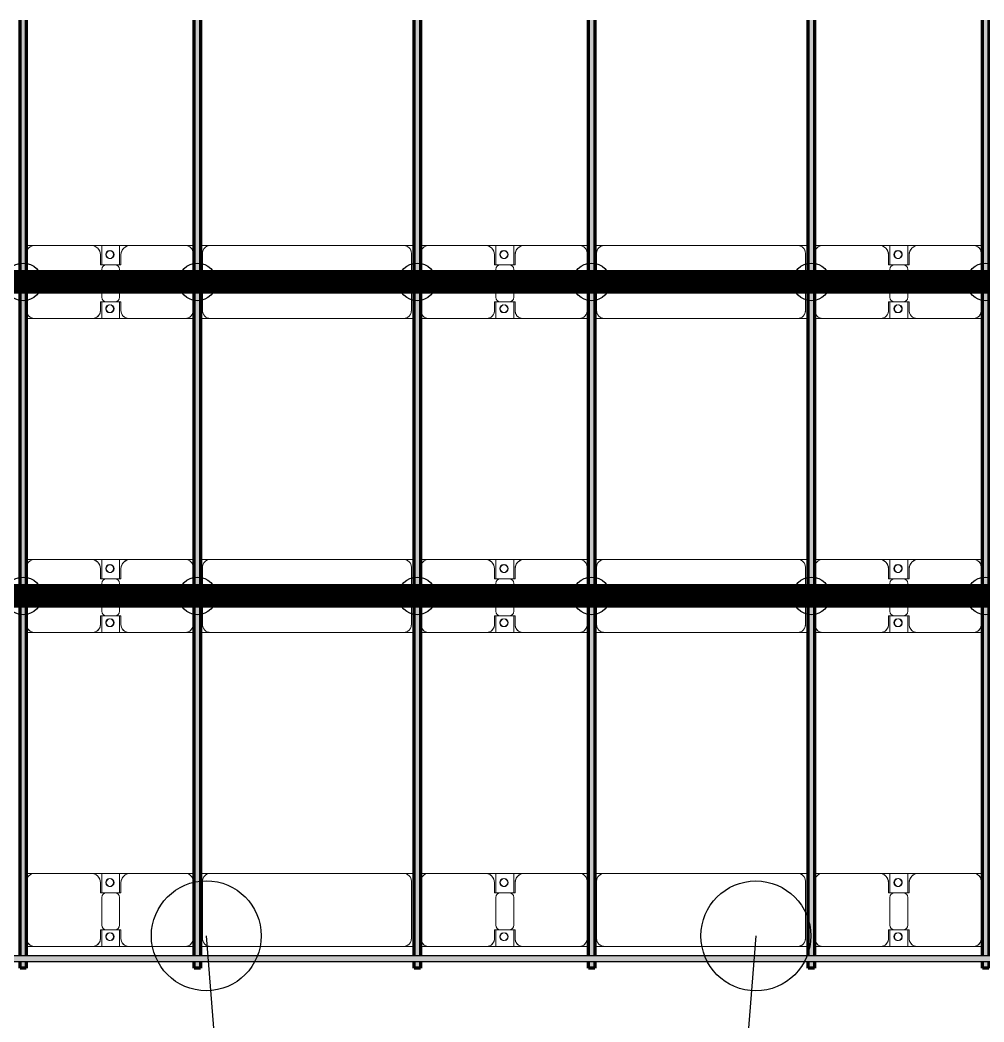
# Model space of a CAD drawing. Header units: millimetres. Extents: x -268744 to 115753, y -96240 to -10461.
# Drawn here: x -215704 to -209565, y -71030 to -64648 of the extents above; entities that cross this region are included whole.
import ezdxf

# ---------------------------------------------------------------- set-up
doc = ezdxf.new("R2010")
doc.units = ezdxf.units.MM
doc.layers.add('A-GENM', color=13, linetype='Continuous', lineweight=9)
doc.layers.add('S-BEAM', color=12, linetype='Continuous', lineweight=9)
for name, color, linetype in [('GC-BICH NEO', 6, 'Continuous'), ('GC-DAY NEO', 5, 'Continuous'), ('GC-HOP 40x60 GIA CUONG', 1, 'Continuous')]:
    doc.layers.add(name, color=color, linetype=linetype)

# ---------------------------------------------------------------- blocks, each defined once
blk = doc.blocks.new('Dai phao do pin - DẢI PHAO ĐỠ PIN-101342-KHUNG KẾT CẤU BÈ PIN 1')
at = {"layer": 'A-GENM', "color": 7}
for p, q in [((38367.6, 241.6), (38419.7, 241.6)), ((38367.6, 241.6), (38419.7, 241.6)), ((38369.7, 191.6), (38369.7, -173.4)), ((38779.7, 241.6), (38419.7, 241.6)), ((38779.7, 241.6), (38962.2, 241.6)), ((38962.2, 241.6), (38779.7, 241.6)), ((38847.8, 241.6), (39030.3, 241.6)), ((38847.8, 116.2), (38847.8, 241.6)), ((39030.3, 241.6), (38847.8, 241.6)), ((38962.2, 241.6), (38962.2, 116.2)), ((39380.3, 241.6), (39030.3, 241.6)), ((39380.3, 241.6), (39437.6, 241.6)), ((39380.3, 241.6), (39437.6, 241.6)), ((39430.3, -173.4), (39430.3, 191.6)), ((39477.6, 241.6), (39539.7, 241.6)), ((39477.6, 241.6), (39539.7, 241.6)), ((39489.7, 191.6), (39489.7, -173.4)), ((40770.3, 241.6), (39539.7, 241.6)), ((40770.3, 241.6), (40837.6, 241.6)), ((40770.3, 241.6), (40837.6, 241.6)), ((40820.3, -173.4), (40820.3, 191.6)), ((40877.6, 241.6), (40929.7, 241.6)), ((40877.6, 241.6), (40929.7, 241.6)), ((40879.7, 191.6), (40879.7, -173.4)), ((41289.7, 241.6), (40929.7, 241.6)), ((41289.7, 241.6), (41472.2, 241.6)), ((41472.2, 241.6), (41289.7, 241.6)), ((41357.8, 241.6), (41540.3, 241.6)), ((41357.8, 116.2), (41357.8, 241.6)), ((41540.3, 241.6), (41357.8, 241.6)), ((41472.2, 241.6), (41472.2, 116.2)), ((41890.3, 241.6), (41540.3, 241.6)), ((41890.3, 241.6), (41947.6, 241.6)), ((41890.3, 241.6), (41947.6, 241.6)), ((41940.3, -173.4), (41940.3, 191.6)), ((41987.6, 241.6), (42049.7, 241.6)), ((41987.6, 241.6), (42049.7, 241.6)), ((41999.7, 191.6), (41999.7, -173.4)), ((43280.3, 241.6), (42049.7, 241.6)), ((43280.3, 241.6), (43347.6, 241.6)), ((43280.3, 241.6), (43347.6, 241.6)), ((43330.3, -173.4), (43330.3, 191.6)), ((43387.6, 241.6), (43439.7, 241.6)), ((43387.6, 241.6), (43439.7, 241.6)), ((43389.7, 191.6), (43389.7, -173.4)), ((43799.7, 241.6), (43439.7, 241.6)), ((43799.7, 241.6), (43982.2, 241.6)), ((43982.2, 241.6), (43799.7, 241.6)), ((43867.8, 241.6), (44050.3, 241.6)), ((43867.8, 116.2), (43867.8, 241.6)), ((44050.3, 241.6), (43867.8, 241.6)), ((43982.2, 241.6), (43982.2, 116.2)), ((44400.3, 241.6), (44050.3, 241.6)), ((44400.3, 241.6), (44457.6, 241.6)), ((44400.3, 241.6), (44457.6, 241.6)), ((44450.3, -173.4), (44450.3, 191.6)), ((38839.7, 118.2), (38839.7, 181.6)), ((38970.3, 181.6), (38970.3, 118.2)), ((41349.7, 118.2), (41349.7, 181.6)), ((41480.3, 181.6), (41480.3, 118.2)), ((43859.7, 118.2), (43859.7, 181.6)), ((43990.3, 181.6), (43990.3, 118.2)), ((38932.2, 118.2), (38839.7, 118.2)), ((38847.8, 88.2), (38847.8, -88.2)), ((38970.3, 118.2), (38877.8, 118.2)), ((38962.2, -88.2), (38962.2, 88.2)), ((41442.2, 118.2), (41349.7, 118.2)), ((41357.8, 88.2), (41357.8, -88.2)), ((41480.3, 118.2), (41387.8, 118.2)), ((41472.2, -88.2), (41472.2, 88.2)), ((43952.2, 118.2), (43859.7, 118.2)), ((43867.8, 88.2), (43867.8, -88.2)), ((43990.3, 118.2), (43897.8, 118.2)), ((43982.2, -88.2), (43982.2, 88.2)), ((38839.7, -173.4), (38839.7, -118.2)), ((38839.7, -118.2), (38932.2, -118.2)), ((38847.8, -223.4), (38847.8, -116.2)), ((38877.8, -118.2), (38970.3, -118.2)), ((38962.2, -116.2), (38962.2, -223.4)), ((38970.3, -118.2), (38970.3, -173.4)), ((41349.7, -173.4), (41349.7, -118.2)), ((41349.7, -118.2), (41442.2, -118.2)), ((41357.8, -223.4), (41357.8, -116.2)), ((41387.8, -118.2), (41480.3, -118.2)), ((41472.2, -116.2), (41472.2, -223.4)), ((41480.3, -118.2), (41480.3, -173.4)), ((43859.7, -173.4), (43859.7, -118.2)), ((43859.7, -118.2), (43952.2, -118.2)), ((43867.8, -223.4), (43867.8, -116.2)), ((43897.8, -118.2), (43990.3, -118.2)), ((43982.2, -116.2), (43982.2, -223.4)), ((43990.3, -118.2), (43990.3, -173.4)), ((38419.7, -223.4), (38367.6, -223.4)), ((38419.7, -223.4), (38367.6, -223.4)), ((38419.7, -223.4), (38789.7, -223.4)), ((38962.2, -223.4), (38789.7, -223.4)), ((38789.7, -223.4), (38962.2, -223.4)), ((39020.3, -223.4), (38847.8, -223.4)), ((38847.8, -223.4), (39020.3, -223.4)), ((39020.3, -223.4), (39380.3, -223.4)), ((39437.6, -223.4), (39380.3, -223.4)), ((39437.6, -223.4), (39380.3, -223.4)), ((39539.7, -223.4), (39477.6, -223.4)), ((39539.7, -223.4), (39477.6, -223.4)), ((39539.7, -223.4), (40770.3, -223.4)), ((40837.6, -223.4), (40770.3, -223.4)), ((40837.6, -223.4), (40770.3, -223.4)), ((40929.7, -223.4), (40877.6, -223.4)), ((40929.7, -223.4), (40877.6, -223.4)), ((40929.7, -223.4), (41299.7, -223.4)), ((41472.2, -223.4), (41299.7, -223.4)), ((41299.7, -223.4), (41472.2, -223.4)), ((41530.3, -223.4), (41357.8, -223.4)), ((41357.8, -223.4), (41530.3, -223.4)), ((41530.3, -223.4), (41890.3, -223.4)), ((41947.6, -223.4), (41890.3, -223.4)), ((41947.6, -223.4), (41890.3, -223.4)), ((42049.7, -223.4), (41987.6, -223.4)), ((42049.7, -223.4), (41987.6, -223.4)), ((42049.7, -223.4), (43280.3, -223.4)), ((43347.6, -223.4), (43280.3, -223.4)), ((43347.6, -223.4), (43280.3, -223.4)), ((43439.7, -223.4), (43387.6, -223.4)), ((43439.7, -223.4), (43387.6, -223.4)), ((43439.7, -223.4), (43809.7, -223.4)), ((43982.2, -223.4), (43809.7, -223.4)), ((43809.7, -223.4), (43982.2, -223.4)), ((44040.3, -223.4), (43867.8, -223.4)), ((43867.8, -223.4), (44040.3, -223.4)), ((44040.3, -223.4), (44400.3, -223.4)), ((44457.6, -223.4), (44400.3, -223.4)), ((44457.6, -223.4), (44400.3, -223.4))]:
    blk.add_line(p, q, dxfattribs=at)
for centre, radius, start, end in [((38419.7, 191.6), 50, 90, 180), ((38419.7, 191.6), 50, 105, 180), ((38779.7, 181.6), 60, 360, 90), ((38779.7, 181.6), 60, 360, 60), ((38898.6, 183.2), 25, 360, 180), ((38898.6, 183.2), 25, 0, 165), ((38901.4, 183.2), 25, 360, 180), ((38901.4, 183.2), 25, 90, 180), ((38901.4, 183.2), 25, 15, 75), ((39030.3, 181.6), 60, 90, 180), ((39030.3, 181.6), 60, 120, 180), ((39380.3, 191.6), 50, 0, 90), ((39380.3, 191.6), 50, 0, 75), ((39539.7, 191.6), 50, 90, 180), ((39539.7, 191.6), 50, 150, 180), ((39539.7, 191.6), 50, 105, 135), ((40770.3, 191.6), 50, 0, 90), ((40770.3, 191.6), 50, 60, 90), ((40770.3, 191.6), 50, 15, 30), ((40929.7, 191.6), 50, 90, 180), ((40929.7, 191.6), 50, 105, 180), ((41289.7, 181.6), 60, 0, 90), ((41289.7, 181.6), 60, 0, 60), ((41408.6, 183.2), 25, 0, 180), ((41408.6, 183.2), 25, 0, 165), ((41411.4, 183.2), 25, 360, 180), ((41411.4, 183.2), 25, 90, 180), ((41411.4, 183.2), 25, 15, 75), ((41540.3, 181.6), 60, 90, 180), ((41540.3, 181.6), 60, 120, 180), ((41890.3, 191.6), 50, 0, 90), ((41890.3, 191.6), 50, 0, 75), ((42049.7, 191.6), 50, 90, 180), ((42049.7, 191.6), 50, 150, 180), ((42049.7, 191.6), 50, 105, 135), ((43280.3, 191.6), 50, 0, 90), ((43280.3, 191.6), 50, 60, 90), ((43280.3, 191.6), 50, 15, 30), ((43439.7, 191.6), 50, 90, 180), ((43439.7, 191.6), 50, 105, 180), ((43799.7, 181.6), 60, 360, 90), ((43799.7, 181.6), 60, 360, 60), ((43918.6, 183.2), 25, 360, 180), ((43918.6, 183.2), 25, 360, 165), ((43921.4, 183.2), 25, 360, 180), ((43921.4, 183.2), 25, 90, 180), ((43921.4, 183.2), 25, 15, 75), ((44050.3, 181.6), 60, 90, 180), ((44050.3, 181.6), 60, 120, 180), ((44400.3, 191.6), 50, 0, 90), ((44400.3, 191.6), 50, 0, 75), ((38898.6, 183.2), 25, 180, 0), ((38901.4, 183.2), 25, 180, 360), ((38901.4, 183.2), 25, 180, 300), ((38898.6, 183.2), 25, 210, 0), ((38901.4, 183.2), 25, 330, 345), ((41408.6, 183.2), 25, 180, 360), ((41411.4, 183.2), 25, 180, 0), ((41411.4, 183.2), 25, 180, 300), ((41408.6, 183.2), 25, 210, 0), ((41411.4, 183.2), 25, 330, 345), ((43918.6, 183.2), 25, 180, 360), ((43921.4, 183.2), 25, 180, 360), ((43921.4, 183.2), 25, 180, 300), ((43918.6, 183.2), 25, 210, 360), ((43921.4, 183.2), 25, 330, 345), ((38877.8, 88.2), 30, 90, 180), ((38932.2, 88.2), 30, 0, 90), ((41387.8, 88.2), 30, 90, 180), ((41442.2, 88.2), 30, 0, 90), ((43897.8, 88.2), 30, 90, 180), ((43952.2, 88.2), 30, 0, 90), ((38877.8, -88.2), 30, 180, 270), ((38932.2, -88.2), 30, 270, 0), ((41387.8, -88.2), 30, 180, 270), ((41442.2, -88.2), 30, 270, 360), ((43897.8, -88.2), 30, 180, 270), ((43952.2, -88.2), 30, 270, 0), ((38419.7, -173.4), 50, 180, 270), ((38419.7, -173.4), 50, 180, 255), ((38789.7, -173.4), 50, 270, 360), ((38789.7, -173.4), 50, 285.29356, 360), ((38898.6, -161.8), 25, 0, 180), ((38898.6, -161.8), 25, 180, 0), ((38898.6, -161.8), 25, 105, 165), ((38898.6, -161.8), 25, 195, 0), ((38901.4, -161.8), 25, 360, 180), ((38901.4, -161.8), 25, 105, 180), ((38901.4, -161.8), 25, 180, 0), ((38901.4, -161.8), 25, 180, 270), ((38898.6, -161.8), 25, 0, 75), ((38901.4, -161.8), 25, 15, 75), ((38901.4, -161.8), 25, 285, 345), ((39020.3, -173.4), 50, 180, 270), ((39020.3, -173.4), 50, 180, 255), ((39380.3, -173.4), 50, 270, 0), ((39380.3, -173.4), 50, 285, 0), ((39539.7, -173.4), 50, 180, 270), ((39539.7, -173.4), 50, 180, 210), ((40770.3, -173.4), 50, 270, 360), ((40770.3, -173.4), 50, 330, 360), ((40929.7, -173.4), 50, 180, 270), ((40929.7, -173.4), 50, 180, 255), ((41299.7, -173.4), 50, 270, 0), ((41299.7, -173.4), 50, 285, 0), ((41408.6, -161.8), 25, 360, 180), ((41408.6, -161.8), 25, 180, 360), ((41408.6, -161.8), 25, 105, 165), ((41408.6, -161.8), 25, 195, 360), ((41411.4, -161.8), 25, 360, 180), ((41411.4, -161.8), 25, 105, 180), ((41411.4, -161.8), 25, 180, 360), ((41411.4, -161.8), 25, 180, 270), ((41408.6, -161.8), 25, 360, 75), ((41411.4, -161.8), 25, 15, 75), ((41411.4, -161.8), 25, 285, 345), ((41530.3, -173.4), 50, 180, 270), ((41530.3, -173.4), 50, 180, 255), ((41890.3, -173.4), 50, 270, 0), ((41890.3, -173.4), 50, 285, 0), ((42049.7, -173.4), 50, 180, 270), ((42049.7, -173.4), 50, 180, 210), ((43280.3, -173.4), 50, 270, 0), ((43280.3, -173.4), 50, 330, 360), ((43439.7, -173.4), 50, 180, 270), ((43439.7, -173.4), 50, 180, 255), ((43809.7, -173.4), 50, 270, 360), ((43809.7, -173.4), 50, 285, 0), ((43918.6, -161.8), 25, 0, 180), ((43918.6, -161.8), 25, 180, 0), ((43918.6, -161.8), 25, 105, 165), ((43918.6, -161.8), 25, 195, 0), ((43921.4, -161.8), 25, 0, 180), ((43921.4, -161.8), 25, 105, 180), ((43921.4, -161.8), 25, 180, 0), ((43921.4, -161.8), 25, 180, 270), ((43918.6, -161.8), 25, 0, 75), ((43921.4, -161.8), 25, 15, 75), ((43921.4, -161.8), 25, 285, 345), ((44040.3, -173.4), 50, 180, 270), ((44040.3, -173.4), 50, 180, 255), ((44400.3, -173.4), 50, 270, 360), ((44400.3, -173.4), 50, 285, 360), ((39539.7, -173.4), 50, 240, 270), ((40770.3, -173.4), 50, 285, 300), ((42049.7, -173.4), 50, 240, 270), ((43280.3, -173.4), 50, 285, 300)]:
    blk.add_arc(centre, radius, start, end, dxfattribs=at)
blk = doc.blocks.new('Dai phao do pin - DẢI PHAO ĐỠ PIN-V3-KHUNG KẾT CẤU BÈ PIN 1')
at = {"layer": 'A-GENM', "color": 7}
for p, q in [((38367.6, 241.6), (38419.7, 241.6)), ((38367.6, 241.6), (38419.7, 241.6)), ((38369.7, 191.6), (38369.7, -173.4)), ((38779.7, 241.6), (38419.7, 241.6)), ((38779.7, 241.6), (38962.2, 241.6)), ((38962.2, 241.6), (38779.7, 241.6)), ((38847.8, 241.6), (39030.3, 241.6)), ((38847.8, 116.2), (38847.8, 241.6)), ((39030.3, 241.6), (38847.8, 241.6)), ((38962.2, 241.6), (38962.2, 116.2)), ((39380.3, 241.6), (39030.3, 241.6)), ((39380.3, 241.6), (39437.6, 241.6)), ((39380.3, 241.6), (39437.6, 241.6)), ((39430.3, -173.4), (39430.3, 191.6)), ((39477.6, 241.6), (39539.7, 241.6)), ((39477.6, 241.6), (39539.7, 241.6)), ((39489.7, 191.6), (39489.7, -173.4)), ((40770.3, 241.6), (39539.7, 241.6)), ((40770.3, 241.6), (40837.6, 241.6)), ((40770.3, 241.6), (40837.6, 241.6)), ((40820.3, -173.4), (40820.3, 191.6)), ((40877.6, 241.6), (40929.7, 241.6)), ((40877.6, 241.6), (40929.7, 241.6)), ((40879.7, 191.6), (40879.7, -173.4)), ((41289.7, 241.6), (40929.7, 241.6)), ((41289.7, 241.6), (41472.2, 241.6)), ((41472.2, 241.6), (41289.7, 241.6)), ((41357.8, 241.6), (41540.3, 241.6)), ((41357.8, 116.2), (41357.8, 241.6)), ((41540.3, 241.6), (41357.8, 241.6)), ((41472.2, 241.6), (41472.2, 116.2)), ((41890.3, 241.6), (41540.3, 241.6)), ((41890.3, 241.6), (41947.6, 241.6)), ((41890.3, 241.6), (41947.6, 241.6)), ((41940.3, -173.4), (41940.3, 191.6)), ((41987.6, 241.6), (42049.7, 241.6)), ((41987.6, 241.6), (42049.7, 241.6)), ((41999.7, 191.6), (41999.7, -173.4)), ((43280.3, 241.6), (42049.7, 241.6)), ((43280.3, 241.6), (43347.6, 241.6)), ((43280.3, 241.6), (43347.6, 241.6)), ((43330.3, -173.4), (43330.3, 191.6)), ((43387.6, 241.6), (43439.7, 241.6)), ((43387.6, 241.6), (43439.7, 241.6)), ((43389.7, 191.6), (43389.7, -173.4)), ((43799.7, 241.6), (43439.7, 241.6)), ((43799.7, 241.6), (43982.2, 241.6)), ((43982.2, 241.6), (43799.7, 241.6)), ((43867.8, 241.6), (44050.3, 241.6)), ((43867.8, 116.2), (43867.8, 241.6)), ((44050.3, 241.6), (43867.8, 241.6)), ((43982.2, 241.6), (43982.2, 116.2)), ((44400.3, 241.6), (44050.3, 241.6)), ((44400.3, 241.6), (44457.6, 241.6)), ((44400.3, 241.6), (44457.6, 241.6)), ((44450.3, -173.4), (44450.3, 191.6)), ((38839.7, 118.2), (38839.7, 181.6)), ((38970.3, 181.6), (38970.3, 118.2)), ((41349.7, 118.2), (41349.7, 181.6)), ((41480.3, 181.6), (41480.3, 118.2)), ((43859.7, 118.2), (43859.7, 181.6)), ((43990.3, 181.6), (43990.3, 118.2)), ((38932.2, 118.2), (38839.7, 118.2)), ((38847.8, 88.2), (38847.8, -88.2)), ((38970.3, 118.2), (38877.8, 118.2)), ((38962.2, -88.2), (38962.2, 88.2)), ((41442.2, 118.2), (41349.7, 118.2)), ((41357.8, 88.2), (41357.8, -88.2)), ((41480.3, 118.2), (41387.8, 118.2)), ((41472.2, -88.2), (41472.2, 88.2)), ((43952.2, 118.2), (43859.7, 118.2)), ((43867.8, 88.2), (43867.8, -88.2)), ((43990.3, 118.2), (43897.8, 118.2)), ((43982.2, -88.2), (43982.2, 88.2)), ((38839.7, -173.4), (38839.7, -118.2)), ((38839.7, -118.2), (38932.2, -118.2)), ((38847.8, -223.4), (38847.8, -116.2)), ((38877.8, -118.2), (38970.3, -118.2)), ((38962.2, -116.2), (38962.2, -223.4)), ((38970.3, -118.2), (38970.3, -173.4)), ((41349.7, -173.4), (41349.7, -118.2)), ((41349.7, -118.2), (41442.2, -118.2)), ((41357.8, -223.4), (41357.8, -116.2)), ((41387.8, -118.2), (41480.3, -118.2)), ((41472.2, -116.2), (41472.2, -223.4)), ((41480.3, -118.2), (41480.3, -173.4)), ((43859.7, -173.4), (43859.7, -118.2)), ((43859.7, -118.2), (43952.2, -118.2)), ((43867.8, -223.4), (43867.8, -116.2)), ((43897.8, -118.2), (43990.3, -118.2)), ((43982.2, -116.2), (43982.2, -223.4)), ((43990.3, -118.2), (43990.3, -173.4)), ((38419.7, -223.4), (38367.6, -223.4)), ((38419.7, -223.4), (38367.6, -223.4)), ((38419.7, -223.4), (38789.7, -223.4)), ((38962.2, -223.4), (38789.7, -223.4)), ((38789.7, -223.4), (38962.2, -223.4)), ((39020.3, -223.4), (38847.8, -223.4)), ((38847.8, -223.4), (39020.3, -223.4)), ((39020.3, -223.4), (39380.3, -223.4)), ((39437.6, -223.4), (39380.3, -223.4)), ((39437.6, -223.4), (39380.3, -223.4)), ((39539.7, -223.4), (39477.6, -223.4)), ((39539.7, -223.4), (39477.6, -223.4)), ((39539.7, -223.4), (40770.3, -223.4)), ((40837.6, -223.4), (40770.3, -223.4)), ((40837.6, -223.4), (40770.3, -223.4)), ((40929.7, -223.4), (40877.6, -223.4)), ((40929.7, -223.4), (40877.6, -223.4)), ((40929.7, -223.4), (41299.7, -223.4)), ((41472.2, -223.4), (41299.7, -223.4)), ((41299.7, -223.4), (41472.2, -223.4)), ((41530.3, -223.4), (41357.8, -223.4)), ((41357.8, -223.4), (41530.3, -223.4)), ((41530.3, -223.4), (41890.3, -223.4)), ((41947.6, -223.4), (41890.3, -223.4)), ((41947.6, -223.4), (41890.3, -223.4)), ((42049.7, -223.4), (41987.6, -223.4)), ((42049.7, -223.4), (41987.6, -223.4)), ((42049.7, -223.4), (43280.3, -223.4)), ((43347.6, -223.4), (43280.3, -223.4)), ((43347.6, -223.4), (43280.3, -223.4)), ((43439.7, -223.4), (43387.6, -223.4)), ((43439.7, -223.4), (43387.6, -223.4)), ((43439.7, -223.4), (43809.7, -223.4)), ((43982.2, -223.4), (43809.7, -223.4)), ((43809.7, -223.4), (43982.2, -223.4)), ((44040.3, -223.4), (43867.8, -223.4)), ((43867.8, -223.4), (44040.3, -223.4)), ((44040.3, -223.4), (44400.3, -223.4)), ((44457.6, -223.4), (44400.3, -223.4)), ((44457.6, -223.4), (44400.3, -223.4))]:
    blk.add_line(p, q, dxfattribs=at)
for centre, radius, start, end in [((38419.7, 191.6), 50, 90, 180), ((38419.7, 191.6), 50, 105, 180), ((38779.7, 181.6), 60, 360, 90), ((38779.7, 181.6), 60, 360, 60), ((38898.6, 183.2), 25, 360, 180), ((38898.6, 183.2), 25, 0, 165), ((38901.4, 183.2), 25, 360, 180), ((38901.4, 183.2), 25, 90, 180), ((38901.4, 183.2), 25, 15, 75), ((39030.3, 181.6), 60, 90, 180), ((39030.3, 181.6), 60, 120, 180), ((39380.3, 191.6), 50, 0, 90), ((39380.3, 191.6), 50, 0, 75), ((39539.7, 191.6), 50, 90, 180), ((39539.7, 191.6), 50, 150, 180), ((39539.7, 191.6), 50, 105, 135), ((40770.3, 191.6), 50, 0, 90), ((40770.3, 191.6), 50, 60, 90), ((40770.3, 191.6), 50, 15, 30), ((40929.7, 191.6), 50, 90, 180), ((40929.7, 191.6), 50, 105, 180), ((41289.7, 181.6), 60, 0, 90), ((41289.7, 181.6), 60, 0, 60), ((41408.6, 183.2), 25, 0, 180), ((41408.6, 183.2), 25, 0, 165), ((41411.4, 183.2), 25, 360, 180), ((41411.4, 183.2), 25, 90, 180), ((41411.4, 183.2), 25, 15, 75), ((41540.3, 181.6), 60, 90, 180), ((41540.3, 181.6), 60, 120, 180), ((41890.3, 191.6), 50, 0, 90), ((41890.3, 191.6), 50, 0, 75), ((42049.7, 191.6), 50, 90, 180), ((42049.7, 191.6), 50, 150, 180), ((42049.7, 191.6), 50, 105, 135), ((43280.3, 191.6), 50, 0, 90), ((43280.3, 191.6), 50, 60, 90), ((43280.3, 191.6), 50, 15, 30), ((43439.7, 191.6), 50, 90, 180), ((43439.7, 191.6), 50, 105, 180), ((43799.7, 181.6), 60, 360, 90), ((43799.7, 181.6), 60, 360, 60), ((43918.6, 183.2), 25, 360, 180), ((43918.6, 183.2), 25, 360, 165), ((43921.4, 183.2), 25, 360, 180), ((43921.4, 183.2), 25, 90, 180), ((43921.4, 183.2), 25, 15, 75), ((44050.3, 181.6), 60, 90, 180), ((44050.3, 181.6), 60, 120, 180), ((44400.3, 191.6), 50, 0, 90), ((44400.3, 191.6), 50, 0, 75), ((38898.6, 183.2), 25, 180, 0), ((38901.4, 183.2), 25, 180, 360), ((38901.4, 183.2), 25, 180, 300), ((38898.6, 183.2), 25, 210, 0), ((38901.4, 183.2), 25, 330, 345), ((41408.6, 183.2), 25, 180, 360), ((41411.4, 183.2), 25, 180, 0), ((41411.4, 183.2), 25, 180, 300), ((41408.6, 183.2), 25, 210, 0), ((41411.4, 183.2), 25, 330, 345), ((43918.6, 183.2), 25, 180, 360), ((43921.4, 183.2), 25, 180, 360), ((43921.4, 183.2), 25, 180, 300), ((43918.6, 183.2), 25, 210, 360), ((43921.4, 183.2), 25, 330, 345), ((38877.8, 88.2), 30, 90, 180), ((38932.2, 88.2), 30, 0, 90), ((41387.8, 88.2), 30, 90, 180), ((41442.2, 88.2), 30, 0, 90), ((43897.8, 88.2), 30, 90, 180), ((43952.2, 88.2), 30, 0, 90), ((38877.8, -88.2), 30, 180, 270), ((38932.2, -88.2), 30, 270, 0), ((41387.8, -88.2), 30, 180, 270), ((41442.2, -88.2), 30, 270, 360), ((43897.8, -88.2), 30, 180, 270), ((43952.2, -88.2), 30, 270, 0), ((38419.7, -173.4), 50, 180, 270), ((38419.7, -173.4), 50, 180, 255), ((38789.7, -173.4), 50, 270, 360), ((38789.7, -173.4), 50, 285.29356, 360), ((38898.6, -161.8), 25, 0, 180), ((38898.6, -161.8), 25, 180, 0), ((38898.6, -161.8), 25, 105, 165), ((38898.6, -161.8), 25, 195, 0), ((38901.4, -161.8), 25, 360, 180), ((38901.4, -161.8), 25, 105, 180), ((38901.4, -161.8), 25, 180, 0), ((38901.4, -161.8), 25, 180, 270), ((38898.6, -161.8), 25, 0, 75), ((38901.4, -161.8), 25, 15, 75), ((38901.4, -161.8), 25, 285, 345), ((39020.3, -173.4), 50, 180, 270), ((39020.3, -173.4), 50, 180, 255), ((39380.3, -173.4), 50, 270, 0), ((39380.3, -173.4), 50, 285, 0), ((39539.7, -173.4), 50, 180, 270), ((39539.7, -173.4), 50, 180, 210), ((40770.3, -173.4), 50, 270, 360), ((40770.3, -173.4), 50, 330, 360), ((40929.7, -173.4), 50, 180, 270), ((40929.7, -173.4), 50, 180, 255), ((41299.7, -173.4), 50, 270, 0), ((41299.7, -173.4), 50, 285, 0), ((41408.6, -161.8), 25, 360, 180), ((41408.6, -161.8), 25, 180, 360), ((41408.6, -161.8), 25, 105, 165), ((41408.6, -161.8), 25, 195, 360), ((41411.4, -161.8), 25, 360, 180), ((41411.4, -161.8), 25, 105, 180), ((41411.4, -161.8), 25, 180, 360), ((41411.4, -161.8), 25, 180, 270), ((41408.6, -161.8), 25, 360, 75), ((41411.4, -161.8), 25, 15, 75), ((41411.4, -161.8), 25, 285, 345), ((41530.3, -173.4), 50, 180, 270), ((41530.3, -173.4), 50, 180, 255), ((41890.3, -173.4), 50, 270, 0), ((41890.3, -173.4), 50, 285, 0), ((42049.7, -173.4), 50, 180, 270), ((42049.7, -173.4), 50, 180, 210), ((43280.3, -173.4), 50, 270, 0), ((43280.3, -173.4), 50, 330, 360), ((43439.7, -173.4), 50, 180, 270), ((43439.7, -173.4), 50, 180, 255), ((43809.7, -173.4), 50, 270, 360), ((43809.7, -173.4), 50, 285, 0), ((43918.6, -161.8), 25, 0, 180), ((43918.6, -161.8), 25, 180, 0), ((43918.6, -161.8), 25, 105, 165), ((43918.6, -161.8), 25, 195, 0), ((43921.4, -161.8), 25, 0, 180), ((43921.4, -161.8), 25, 105, 180), ((43921.4, -161.8), 25, 180, 0), ((43921.4, -161.8), 25, 180, 270), ((43918.6, -161.8), 25, 0, 75), ((43921.4, -161.8), 25, 15, 75), ((43921.4, -161.8), 25, 285, 345), ((44040.3, -173.4), 50, 180, 270), ((44040.3, -173.4), 50, 180, 255), ((44400.3, -173.4), 50, 270, 360), ((44400.3, -173.4), 50, 285, 360), ((39539.7, -173.4), 50, 240, 270), ((40770.3, -173.4), 50, 285, 300), ((42049.7, -173.4), 50, 240, 270), ((43280.3, -173.4), 50, 285, 300)]:
    blk.add_arc(centre, radius, start, end, dxfattribs=at)
blk = doc.blocks.new('Dai phao do pin - DẢI PHAO ĐỠ PIN-V4-KHUNG KẾT CẤU BÈ PIN 1')
at = {"layer": 'A-GENM', "color": 7}
for p, q in [((38367.6, 241.6), (38419.7, 241.6)), ((38367.6, 241.6), (38419.7, 241.6)), ((38369.7, 191.6), (38369.7, -173.4)), ((38779.7, 241.6), (38419.7, 241.6)), ((38779.7, 241.6), (38962.2, 241.6)), ((38962.2, 241.6), (38779.7, 241.6)), ((38847.8, 241.6), (39030.3, 241.6)), ((38847.8, 116.2), (38847.8, 241.6)), ((39030.3, 241.6), (38847.8, 241.6)), ((38962.2, 241.6), (38962.2, 116.2)), ((39380.3, 241.6), (39030.3, 241.6)), ((39380.3, 241.6), (39437.6, 241.6)), ((39380.3, 241.6), (39437.6, 241.6)), ((39430.3, -173.4), (39430.3, 191.6)), ((39477.6, 241.6), (39539.7, 241.6)), ((39477.6, 241.6), (39539.7, 241.6)), ((39489.7, 191.6), (39489.7, -173.4)), ((40770.3, 241.6), (39539.7, 241.6)), ((40770.3, 241.6), (40837.6, 241.6)), ((40770.3, 241.6), (40837.6, 241.6)), ((40820.3, -173.4), (40820.3, 191.6)), ((40877.6, 241.6), (40929.7, 241.6)), ((40877.6, 241.6), (40929.7, 241.6)), ((40879.7, 191.6), (40879.7, -173.4)), ((41289.7, 241.6), (40929.7, 241.6)), ((41289.7, 241.6), (41472.2, 241.6)), ((41472.2, 241.6), (41289.7, 241.6)), ((41357.8, 241.6), (41540.3, 241.6)), ((41357.8, 116.2), (41357.8, 241.6)), ((41540.3, 241.6), (41357.8, 241.6)), ((41472.2, 241.6), (41472.2, 116.2)), ((41890.3, 241.6), (41540.3, 241.6)), ((41890.3, 241.6), (41947.6, 241.6)), ((41890.3, 241.6), (41947.6, 241.6)), ((41940.3, -173.4), (41940.3, 191.6)), ((41987.6, 241.6), (42049.7, 241.6)), ((41987.6, 241.6), (42049.7, 241.6)), ((41999.7, 191.6), (41999.7, -173.4)), ((43280.3, 241.6), (42049.7, 241.6)), ((43280.3, 241.6), (43347.6, 241.6)), ((43280.3, 241.6), (43347.6, 241.6)), ((43330.3, -173.4), (43330.3, 191.6)), ((43387.6, 241.6), (43439.7, 241.6)), ((43387.6, 241.6), (43439.7, 241.6)), ((43389.7, 191.6), (43389.7, -173.4)), ((43799.7, 241.6), (43439.7, 241.6)), ((43799.7, 241.6), (43982.2, 241.6)), ((43982.2, 241.6), (43799.7, 241.6)), ((43867.8, 241.6), (44050.3, 241.6)), ((43867.8, 116.2), (43867.8, 241.6)), ((44050.3, 241.6), (43867.8, 241.6)), ((43982.2, 241.6), (43982.2, 116.2)), ((44400.3, 241.6), (44050.3, 241.6)), ((44400.3, 241.6), (44457.6, 241.6)), ((44400.3, 241.6), (44457.6, 241.6)), ((44450.3, -173.4), (44450.3, 191.6)), ((38839.7, 118.2), (38839.7, 181.6)), ((38970.3, 181.6), (38970.3, 118.2)), ((41349.7, 118.2), (41349.7, 181.6)), ((41480.3, 181.6), (41480.3, 118.2)), ((43859.7, 118.2), (43859.7, 181.6)), ((43990.3, 181.6), (43990.3, 118.2)), ((38932.2, 118.2), (38839.7, 118.2)), ((38847.8, 88.2), (38847.8, -88.2)), ((38970.3, 118.2), (38877.8, 118.2)), ((38962.2, -88.2), (38962.2, 88.2)), ((41442.2, 118.2), (41349.7, 118.2)), ((41357.8, 88.2), (41357.8, -88.2)), ((41480.3, 118.2), (41387.8, 118.2)), ((41472.2, -88.2), (41472.2, 88.2)), ((43952.2, 118.2), (43859.7, 118.2)), ((43867.8, 88.2), (43867.8, -88.2)), ((43990.3, 118.2), (43897.8, 118.2)), ((43982.2, -88.2), (43982.2, 88.2)), ((38839.7, -173.4), (38839.7, -118.2)), ((38839.7, -118.2), (38932.2, -118.2)), ((38847.8, -223.4), (38847.8, -116.2)), ((38877.8, -118.2), (38970.3, -118.2)), ((38962.2, -116.2), (38962.2, -223.4)), ((38970.3, -118.2), (38970.3, -173.4)), ((41349.7, -173.4), (41349.7, -118.2)), ((41349.7, -118.2), (41442.2, -118.2)), ((41357.8, -223.4), (41357.8, -116.2)), ((41387.8, -118.2), (41480.3, -118.2)), ((41472.2, -116.2), (41472.2, -223.4)), ((41480.3, -118.2), (41480.3, -173.4)), ((43859.7, -173.4), (43859.7, -118.2)), ((43859.7, -118.2), (43952.2, -118.2)), ((43867.8, -223.4), (43867.8, -116.2)), ((43897.8, -118.2), (43990.3, -118.2)), ((43982.2, -116.2), (43982.2, -223.4)), ((43990.3, -118.2), (43990.3, -173.4)), ((38419.7, -223.4), (38367.6, -223.4)), ((38419.7, -223.4), (38367.6, -223.4)), ((38419.7, -223.4), (38789.7, -223.4)), ((38962.2, -223.4), (38789.7, -223.4)), ((38789.7, -223.4), (38962.2, -223.4)), ((39020.3, -223.4), (38847.8, -223.4)), ((38847.8, -223.4), (39020.3, -223.4)), ((39020.3, -223.4), (39380.3, -223.4)), ((39437.6, -223.4), (39380.3, -223.4)), ((39437.6, -223.4), (39380.3, -223.4)), ((39539.7, -223.4), (39477.6, -223.4)), ((39539.7, -223.4), (39477.6, -223.4)), ((39539.7, -223.4), (40770.3, -223.4)), ((40837.6, -223.4), (40770.3, -223.4)), ((40837.6, -223.4), (40770.3, -223.4)), ((40929.7, -223.4), (40877.6, -223.4)), ((40929.7, -223.4), (40877.6, -223.4)), ((40929.7, -223.4), (41299.7, -223.4)), ((41472.2, -223.4), (41299.7, -223.4)), ((41299.7, -223.4), (41472.2, -223.4)), ((41530.3, -223.4), (41357.8, -223.4)), ((41357.8, -223.4), (41530.3, -223.4)), ((41530.3, -223.4), (41890.3, -223.4)), ((41947.6, -223.4), (41890.3, -223.4)), ((41947.6, -223.4), (41890.3, -223.4)), ((42049.7, -223.4), (41987.6, -223.4)), ((42049.7, -223.4), (41987.6, -223.4)), ((42049.7, -223.4), (43280.3, -223.4)), ((43347.6, -223.4), (43280.3, -223.4)), ((43347.6, -223.4), (43280.3, -223.4)), ((43439.7, -223.4), (43387.6, -223.4)), ((43439.7, -223.4), (43387.6, -223.4)), ((43439.7, -223.4), (43809.7, -223.4)), ((43982.2, -223.4), (43809.7, -223.4)), ((43809.7, -223.4), (43982.2, -223.4)), ((44040.3, -223.4), (43867.8, -223.4)), ((43867.8, -223.4), (44040.3, -223.4)), ((44040.3, -223.4), (44400.3, -223.4)), ((44457.6, -223.4), (44400.3, -223.4)), ((44457.6, -223.4), (44400.3, -223.4))]:
    blk.add_line(p, q, dxfattribs=at)
for centre, radius, start, end in [((38419.7, 191.6), 50, 90, 180), ((38419.7, 191.6), 50, 105, 180), ((38779.7, 181.6), 60, 360, 90), ((38779.7, 181.6), 60, 360, 60), ((38898.6, 183.2), 25, 360, 180), ((38898.6, 183.2), 25, 0, 165), ((38901.4, 183.2), 25, 360, 180), ((38901.4, 183.2), 25, 90, 180), ((38901.4, 183.2), 25, 15, 75), ((39030.3, 181.6), 60, 90, 180), ((39030.3, 181.6), 60, 120, 180), ((39380.3, 191.6), 50, 0, 90), ((39380.3, 191.6), 50, 0, 75), ((39539.7, 191.6), 50, 90, 180), ((39539.7, 191.6), 50, 150, 180), ((39539.7, 191.6), 50, 105, 135), ((40770.3, 191.6), 50, 0, 90), ((40770.3, 191.6), 50, 60, 90), ((40770.3, 191.6), 50, 15, 30), ((40929.7, 191.6), 50, 90, 180), ((40929.7, 191.6), 50, 105, 180), ((41289.7, 181.6), 60, 0, 90), ((41289.7, 181.6), 60, 0, 60), ((41408.6, 183.2), 25, 0, 180), ((41408.6, 183.2), 25, 0, 165), ((41411.4, 183.2), 25, 360, 180), ((41411.4, 183.2), 25, 90, 180), ((41411.4, 183.2), 25, 15, 75), ((41540.3, 181.6), 60, 90, 180), ((41540.3, 181.6), 60, 120, 180), ((41890.3, 191.6), 50, 0, 90), ((41890.3, 191.6), 50, 0, 75), ((42049.7, 191.6), 50, 90, 180), ((42049.7, 191.6), 50, 150, 180), ((42049.7, 191.6), 50, 105, 135), ((43280.3, 191.6), 50, 0, 90), ((43280.3, 191.6), 50, 60, 90), ((43280.3, 191.6), 50, 15, 30), ((43439.7, 191.6), 50, 90, 180), ((43439.7, 191.6), 50, 105, 180), ((43799.7, 181.6), 60, 360, 90), ((43799.7, 181.6), 60, 360, 60), ((43918.6, 183.2), 25, 360, 180), ((43918.6, 183.2), 25, 360, 165), ((43921.4, 183.2), 25, 360, 180), ((43921.4, 183.2), 25, 90, 180), ((43921.4, 183.2), 25, 15, 75), ((44050.3, 181.6), 60, 90, 180), ((44050.3, 181.6), 60, 120, 180), ((44400.3, 191.6), 50, 0, 90), ((44400.3, 191.6), 50, 0, 75), ((38898.6, 183.2), 25, 180, 0), ((38901.4, 183.2), 25, 180, 360), ((38901.4, 183.2), 25, 180, 300), ((38898.6, 183.2), 25, 210, 0), ((38901.4, 183.2), 25, 330, 345), ((41408.6, 183.2), 25, 180, 360), ((41411.4, 183.2), 25, 180, 0), ((41411.4, 183.2), 25, 180, 300), ((41408.6, 183.2), 25, 210, 0), ((41411.4, 183.2), 25, 330, 345), ((43918.6, 183.2), 25, 180, 360), ((43921.4, 183.2), 25, 180, 360), ((43921.4, 183.2), 25, 180, 300), ((43918.6, 183.2), 25, 210, 360), ((43921.4, 183.2), 25, 330, 345), ((38877.8, 88.2), 30, 90, 180), ((38932.2, 88.2), 30, 0, 90), ((41387.8, 88.2), 30, 90, 180), ((41442.2, 88.2), 30, 0, 90), ((43897.8, 88.2), 30, 90, 180), ((43952.2, 88.2), 30, 0, 90), ((38877.8, -88.2), 30, 180, 270), ((38932.2, -88.2), 30, 270, 0), ((41387.8, -88.2), 30, 180, 270), ((41442.2, -88.2), 30, 270, 360), ((43897.8, -88.2), 30, 180, 270), ((43952.2, -88.2), 30, 270, 0), ((38419.7, -173.4), 50, 180, 270), ((38419.7, -173.4), 50, 180, 255), ((38789.7, -173.4), 50, 270, 360), ((38789.7, -173.4), 50, 285.29356, 360), ((38898.6, -161.8), 25, 0, 180), ((38898.6, -161.8), 25, 180, 0), ((38898.6, -161.8), 25, 105, 165), ((38898.6, -161.8), 25, 195, 0), ((38901.4, -161.8), 25, 360, 180), ((38901.4, -161.8), 25, 105, 180), ((38901.4, -161.8), 25, 180, 0), ((38901.4, -161.8), 25, 180, 270), ((38898.6, -161.8), 25, 0, 75), ((38901.4, -161.8), 25, 15, 75), ((38901.4, -161.8), 25, 285, 345), ((39020.3, -173.4), 50, 180, 270), ((39020.3, -173.4), 50, 180, 255), ((39380.3, -173.4), 50, 270, 0), ((39380.3, -173.4), 50, 285, 0), ((39539.7, -173.4), 50, 180, 270), ((39539.7, -173.4), 50, 180, 210), ((40770.3, -173.4), 50, 270, 360), ((40770.3, -173.4), 50, 330, 360), ((40929.7, -173.4), 50, 180, 270), ((40929.7, -173.4), 50, 180, 255), ((41299.7, -173.4), 50, 270, 0), ((41299.7, -173.4), 50, 285, 0), ((41408.6, -161.8), 25, 360, 180), ((41408.6, -161.8), 25, 180, 360), ((41408.6, -161.8), 25, 105, 165), ((41408.6, -161.8), 25, 195, 360), ((41411.4, -161.8), 25, 360, 180), ((41411.4, -161.8), 25, 105, 180), ((41411.4, -161.8), 25, 180, 360), ((41411.4, -161.8), 25, 180, 270), ((41408.6, -161.8), 25, 360, 75), ((41411.4, -161.8), 25, 15, 75), ((41411.4, -161.8), 25, 285, 345), ((41530.3, -173.4), 50, 180, 270), ((41530.3, -173.4), 50, 180, 255), ((41890.3, -173.4), 50, 270, 0), ((41890.3, -173.4), 50, 285, 0), ((42049.7, -173.4), 50, 180, 270), ((42049.7, -173.4), 50, 180, 210), ((43280.3, -173.4), 50, 270, 0), ((43280.3, -173.4), 50, 330, 360), ((43439.7, -173.4), 50, 180, 270), ((43439.7, -173.4), 50, 180, 255), ((43809.7, -173.4), 50, 270, 360), ((43809.7, -173.4), 50, 285, 0), ((43918.6, -161.8), 25, 0, 180), ((43918.6, -161.8), 25, 180, 0), ((43918.6, -161.8), 25, 105, 165), ((43918.6, -161.8), 25, 195, 0), ((43921.4, -161.8), 25, 0, 180), ((43921.4, -161.8), 25, 105, 180), ((43921.4, -161.8), 25, 180, 0), ((43921.4, -161.8), 25, 180, 270), ((43918.6, -161.8), 25, 0, 75), ((43921.4, -161.8), 25, 15, 75), ((43921.4, -161.8), 25, 285, 345), ((44040.3, -173.4), 50, 180, 270), ((44040.3, -173.4), 50, 180, 255), ((44400.3, -173.4), 50, 270, 360), ((44400.3, -173.4), 50, 285, 360), ((39539.7, -173.4), 50, 240, 270), ((40770.3, -173.4), 50, 285, 300), ((42049.7, -173.4), 50, 240, 270), ((43280.3, -173.4), 50, 285, 300)]:
    blk.add_arc(centre, radius, start, end, dxfattribs=at)
blk = doc.blocks.new('Dầm C52 - Hộp 40x60-104813-KHUNG KẾT CẤU BÈ PIN 1')
at = {"layer": 'S-BEAM', "lineweight": 25}
blk.add_hatch(color=4, dxfattribs=at).paths.add_polyline_path([(-145811, -20), (145811, -20), (145811, 20), (-145811, 20)])
at = {"layer": 'S-BEAM', "color": 4, "lineweight": 25}
for p, q in [((-145811, 20), (145811, 20)), ((145811, -20), (-145811, -20))]:
    blk.add_line(p, q, dxfattribs=at)
blk = doc.blocks.new('Dầm C52 - Dầm C52-102503-KHUNG KẾT CẤU BÈ PIN 1')
at = {"layer": 'S-BEAM', "lineweight": 140}
h = blk.add_hatch(color=1, dxfattribs=at)
h.paths.add_polyline_path([(-25480.9, 20), (-25480.9, -20), (-25440.9, -20), (-25440.9, 20)])
h.paths.add_polyline_path([(-25400.9, 20), (-25400.9, -20), (-19440.9, -20), (-19443, 20), (-24983.5, 20)])
h.paths.add_polyline_path([(-19400.9, 20), (-19400.9, -20), (-13440.9, -20), (-13440.9, 20), (-17596.2, 20)])
h.paths.add_polyline_path([(-13400.9, -20), (-7440.9, -20), (-7440.9, 20), (-13400.9, 20)])
h.paths.add_polyline_path([(-7400.9, -20), (-1440.9, -20), (-1440.9, 20), (-7400.9, 20)])
h.paths.add_polyline_path([(-1400.9, -20), (4559.1, -20), (4559.1, 20), (-1400.9, 20)])
h.paths.add_polyline_path([(4599.1, -20), (10559.1, -20), (10559.1, 20), (4599.1, 20)])
h.paths.add_polyline_path([(10599.1, 20), (10599.1, -20), (16559.1, -20), (16559.1, 20), (11952.8, 20)])
h.paths.add_polyline_path([(16599.1, -20), (22559.1, -20), (22559.1, 20), (16599.1, 20)])
h.paths.add_polyline_path([(22599.1, -20), (25259.1, -20), (25259.1, 20), (22599.1, 20)])
h.paths.add_polyline_path([(25299.1, -20), (25441.8, -20), (25441.8, 20), (25299.1, 20)])
at = {"layer": 'S-BEAM', "color": 1, "lineweight": 140}
for p, q in [((-25480.9, -20), (-25480.9, 20)), ((-25480.9, 20), (-25440.9, 20)), ((-25400.9, 20), (-19443, 20)), ((-25440.9, -20), (-25480.9, -20)), ((-19443, -20), (-25400.9, -20))]:
    blk.add_line(p, q, dxfattribs=at)
blk = doc.blocks.new('Dầm C52 - Dầm C52-V2-KHUNG KẾT CẤU BÈ PIN 1')
at = {"layer": 'S-BEAM', "lineweight": 140}
h = blk.add_hatch(color=1, dxfattribs=at)
h.paths.add_polyline_path([(-25480.9, 20), (-25480.9, -20), (-25440.9, -20), (-25440.9, 20)])
h.paths.add_polyline_path([(-25400.9, 20), (-25400.9, -20), (-19440.9, -20), (-19443, 20), (-24983.5, 20)])
h.paths.add_polyline_path([(-19400.9, 20), (-19400.9, -20), (-13440.9, -20), (-13440.9, 20), (-18519.6, 20)])
h.paths.add_polyline_path([(-13400.9, -20), (-7440.9, -20), (-7440.9, 20), (-13400.9, 20)])
h.paths.add_polyline_path([(-7400.9, 20), (-7400.9, -20), (-1440.9, -20), (-1440.9, 20), (-6515.3, 20)])
h.paths.add_polyline_path([(-1400.9, 20), (-1400.9, -20), (4559.1, -20), (4559.1, 20), (-974.9, 20)])
h.paths.add_polyline_path([(4599.1, -20), (10559.1, -20), (10559.1, 20), (4599.1, 20)])
h.paths.add_polyline_path([(10599.1, -20), (16559.1, -20), (16559.1, 20), (10599.1, 20)])
h.paths.add_polyline_path([(16599.1, 20), (16599.1, -20), (22559.1, -20), (22559.1, 20), (17493.2, 20)])
h.paths.add_polyline_path([(22599.1, 20), (22599.1, -20), (25259.1, -20), (25259.1, 20), (23033.7, 20)])
h.paths.add_polyline_path([(25299.1, -20), (25480.9, -20), (25480.9, 20), (25299.1, 20)])
at = {"layer": 'S-BEAM', "color": 1, "lineweight": 140}
for p, q in [((-25480.9, -20), (-25480.9, 20)), ((-25480.9, 20), (-25440.9, 20)), ((-25400.9, 20), (-19443, 20)), ((-25440.9, -20), (-25480.9, -20)), ((-19443, -20), (-25400.9, -20))]:
    blk.add_line(p, q, dxfattribs=at)
blk = doc.blocks.new('be pin 1_rvt-1-KHUNG KẾT CẤU BÈ PIN 1')
at = {"layer": 'A-GENM', "lineweight": 9}
for name, p in [('Dai phao do pin - DẢI PHAO ĐỠ PIN-V4-KHUNG KẾT CẤU BÈ PIN 1', (-254031.8, -66324.7)), ('Dai phao do pin - DẢI PHAO ĐỠ PIN-V3-KHUNG KẾT CẤU BÈ PIN 1', (-254031.8, -68324.7)), ('Dai phao do pin - DẢI PHAO ĐỠ PIN-101342-KHUNG KẾT CẤU BÈ PIN 1', (-254031.8, -70324.7))]:
    blk.add_blockref(name, p, dxfattribs=at)
at = {"layer": 'S-BEAM', "lineweight": 9, "rotation": 90.00000000032618}
for name, p in [('Dầm C52 - Dầm C52-102503-KHUNG KẾT CẤU BÈ PIN 1', (-215684.1, -45205.6)), ('Dầm C52 - Dầm C52-V2-KHUNG KẾT CẤU BÈ PIN 1', (-214574.1, -45205.6)), ('Dầm C52 - Dầm C52-102503-KHUNG KẾT CẤU BÈ PIN 1', (-213174.1, -45205.6)), ('Dầm C52 - Dầm C52-V2-KHUNG KẾT CẤU BÈ PIN 1', (-212064.1, -45205.6)), ('Dầm C52 - Dầm C52-102503-KHUNG KẾT CẤU BÈ PIN 1', (-210664.1, -45205.6)), ('Dầm C52 - Dầm C52-V2-KHUNG KẾT CẤU BÈ PIN 1', (-209554.1, -45205.6))]:
    blk.add_blockref(name, p, dxfattribs=at)
at = {"layer": 'S-BEAM', "lineweight": 9}
blk.add_blockref('Dầm C52 - Hộp 40x60-104813-KHUNG KẾT CẤU BÈ PIN 1', (-110896.7, -70626.5), dxfattribs=at)

msp = doc.modelspace()

# ---------------------------------------------------------------- linework, layer by layer
at = {"layer": 'GC-BICH NEO'}
for centre in [(-214517.6, -70480.6), (-211017.6, -70481.4)]:
    msp.add_circle(centre, 350, dxfattribs=at)
at = {"layer": 'GC-DAY NEO'}
for p, q in [((-214517.6, -70480.6), (-213885.4, -78455.5)), ((-211017.6, -70481.4), (-211654.2, -78456))]:
    msp.add_line(p, q, dxfattribs=at)
at = {"layer": 'GC-HOP 40x60 GIA CUONG', "const_width": 150}
for points in [[(-219811.1, -66315.6), (-205267.6, -66315.6)], [(-219811.1, -68315.6), (-205267.6, -68315.6)]]:
    msp.add_lwpolyline(points, dxfattribs=at)
at = {"layer": 'GC-HOP 40x60 GIA CUONG'}
for centre in [(-215684.1, -66315.6), (-214574.1, -66315.6), (-213174.1, -66315.6), (-212064.1, -66315.6), (-210664.1, -66315.6), (-209554.1, -66315.6), (-215684.1, -68315.6), (-214574.1, -68315.6), (-213174.1, -68315.6), (-212064.1, -68315.6), (-210664.1, -68315.6), (-209554.1, -68315.6)]:
    msp.add_circle(centre, 120, dxfattribs=at)

# ---------------------------------------------------------------- block references
at = {"lineweight": 5}
msp.add_blockref('be pin 1_rvt-1-KHUNG KẾT CẤU BÈ PIN 1', (0, 0), dxfattribs=at)

doc.saveas('drawing.dxf')
